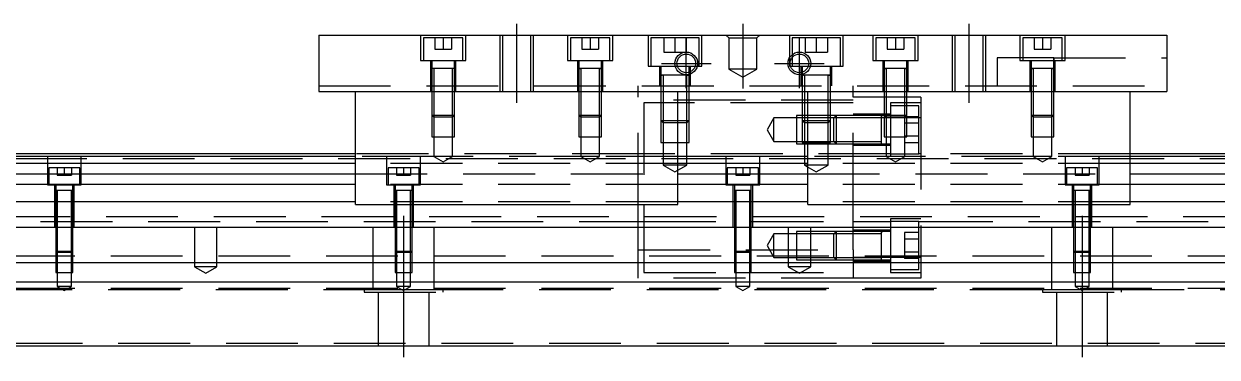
# Model space of a CAD drawing. Extents: x -12 to 820, y -266 to 102.
# Drawn here: x 192.8 to 403.9, y -224.6 to -165.6 of the extents above; entities that cross this region are included whole.
import ezdxf

# ---------------------------------------------------------------- set-up
doc = ezdxf.new("R2010")
doc.units = 0
doc.linetypes.add('CENTER', pattern=[50.8, 31.75, -6.35, 6.35, -6.35])
doc.linetypes.add('DASHED', pattern=[19.05, 12.7, -6.35])
doc.layers.get('0').update_dxf_attribs({"linetype": 'CONTINUOUS'})
doc.layers.add('CENTER', color=1, linetype='CENTER')

msp = doc.modelspace()

# ---------------------------------------------------------------- linework, layer by layer
at = {"color": 7, "linetype": 'CONTINUOUS'}
for p, q in [((245, -167.55), (395, -167.55)), ((245, -167.55), (245, -177.55)), ((395, -167.55), (395, -177.55)), ((245, -177.55), (395, -177.55)), ((251.5, -197.55), (251.5, -177.55)), ((308.5, -197.55), (308.5, -177.55)), ((331.5, -197.55), (331.5, -177.55)), ((388.5, -197.55), (388.5, -177.55)), ((251.5, -189.05), (0, -189.05)), ((251.5, -188.55), (60.5, -188.55)), ((331.5, -189.05), (308.5, -189.05)), ((585, -188.55), (388.5, -188.55)), ((640, -189.05), (388.5, -189.05)), ((251.5, -190.3), (0, -190.3)), ((331.5, -190.3), (308.5, -190.3)), ((640, -190.3), (388.5, -190.3)), ((0, -192.08), (251.5, -192.08)), ((251.5, -193.97), (0, -193.97)), ((308.5, -192.08), (331.5, -192.08)), ((331.5, -193.97), (308.5, -193.97)), ((388.5, -192.08), (640, -192.08)), ((640, -193.97), (388.5, -193.97)), ((251.5, -197.03), (0, -197.03)), ((251.5, -197.55), (308.5, -197.55)), ((331.5, -197.03), (308.5, -197.03)), ((331.5, -197.55), (388.5, -197.55)), ((640, -197.03), (388.5, -197.03)), ((0, -201.55), (640, -201.55)), ((640, -207.85), (0, -207.85)), ((640, -211.25), (0, -211.25)), ((0, -222.55), (640, -222.55))]:
    msp.add_line(p, q, dxfattribs=at)
at = {"color": 3, "linetype": 'DASHED'}
for p, q in [((263, -167.55), (263, -172.05)), ((270.5, -168.05), (263.5, -168.05)), ((263.5, -168.05), (263.5, -172.05)), ((265.5, -168.05), (265.5, -170.05)), ((267, -168.05), (267, -170.05)), ((268.5, -168.05), (268.5, -170.05)), ((270.5, -172.05), (270.5, -168.05)), ((271, -172.05), (271, -167.55)), ((277, -167.55), (277, -177.55)), ((277.5, -167.55), (277.5, -177.55)), ((282.5, -177.55), (282.5, -167.55)), ((283, -177.55), (283, -167.55)), ((289, -167.55), (289, -172.05)), ((296.5, -168.05), (289.5, -168.05)), ((289.5, -168.05), (289.5, -172.05)), ((291.5, -168.05), (291.5, -170.05)), ((293, -168.05), (293, -170.05)), ((294.5, -168.05), (294.5, -170.05)), ((296.5, -172.05), (296.5, -168.05)), ((297, -172.05), (297, -167.55)), ((303.25, -167.55), (303.25, -173.05)), ((312.25, -168.05), (303.75, -168.05)), ((303.75, -168.05), (303.75, -173.05)), ((306, -168.05), (306, -170.55)), ((308, -168.05), (308, -170.55)), ((310, -168.05), (310, -170.55)), ((312.25, -173.05), (312.25, -168.05)), ((312.75, -173.05), (312.75, -167.55)), ((317.5, -168.05), (317, -167.55)), ((317.5, -168.05), (317.5, -173.55)), ((317.5, -168.05), (322.5, -168.05)), ((322.5, -168.05), (323, -167.55)), ((322.5, -173.55), (322.5, -168.05)), ((328.25, -167.55), (328.25, -173.05)), ((337.25, -168.05), (328.75, -168.05)), ((328.75, -168.05), (328.75, -170.99)), ((331, -168.05), (331, -170.55)), ((333, -168.05), (333, -170.55)), ((335, -168.05), (335, -170.55)), ((337.25, -173.05), (337.25, -168.05)), ((337.75, -173.05), (337.75, -167.55)), ((343, -167.55), (343, -172.05)), ((350.5, -168.05), (343.5, -168.05)), ((343.5, -168.05), (343.5, -172.05)), ((345.5, -168.05), (345.5, -170.05)), ((347, -168.05), (347, -170.05)), ((348.5, -168.05), (348.5, -170.05)), ((350.5, -172.05), (350.5, -168.05)), ((351, -172.05), (351, -167.55)), ((357, -167.55), (357, -177.55)), ((357.5, -167.55), (357.5, -177.55)), ((362.5, -177.55), (362.5, -167.55)), ((363, -177.55), (363, -167.55)), ((369, -167.55), (369, -172.05)), ((376.5, -168.05), (369.5, -168.05)), ((369.5, -168.05), (369.5, -172.05)), ((371.5, -168.05), (371.5, -170.05)), ((373, -168.05), (373, -170.05)), ((374.5, -168.05), (374.5, -170.05)), ((376.5, -172.05), (376.5, -168.05)), ((377, -172.05), (377, -167.55)), ((265.5, -170.05), (267, -170.05)), ((267, -170.05), (268.5, -170.05)), ((291.5, -170.05), (293, -170.05)), ((293, -170.05), (294.5, -170.05)), ((306, -170.55), (308, -170.55)), ((308, -170.55), (310, -170.55)), ((331, -170.55), (333, -170.55)), ((333, -170.55), (335, -170.55)), ((345.5, -170.05), (347, -170.05)), ((347, -170.05), (348.5, -170.05)), ((371.5, -170.05), (373, -170.05)), ((373, -170.05), (374.5, -170.05)), ((263, -172.05), (271, -172.05)), ((264.75, -172.05), (264.75, -177.55)), ((265, -172.05), (265, -173.45)), ((269, -173.45), (269, -172.05)), ((269.25, -177.55), (269.25, -172.05)), ((289, -172.05), (297, -172.05)), ((290.75, -172.05), (290.75, -177.55)), ((291, -172.05), (291, -173.45)), ((295, -173.45), (295, -172.05)), ((295.25, -177.55), (295.25, -172.05)), ((303.25, -173.05), (312.75, -173.05)), ((305.25, -173.05), (305.25, -176.55)), ((305.5, -173.05), (305.5, -174.65)), ((310.5, -174.12), (310.5, -173.05)), ((310.75, -176.55), (310.75, -173.05)), ((328.25, -173.05), (337.75, -173.05)), ((328.75, -170.99), (328.75, -171.47)), ((328.75, -171.47), (328.75, -173.05)), ((330.25, -173.05), (330.25, -176.55)), ((330.5, -173.05), (330.5, -174.12)), ((335.5, -174.65), (335.5, -173.05)), ((335.75, -176.55), (335.75, -173.05)), ((343, -172.05), (351, -172.05)), ((344.75, -172.05), (344.75, -177.55)), ((345, -172.05), (345, -173.45)), ((349, -173.45), (349, -172.05)), ((349.25, -177.55), (349.25, -172.05)), ((365, -171.55), (365, -176.55)), ((375, -171.55), (365, -171.55)), ((369, -172.05), (377, -172.05)), ((370.75, -172.05), (370.75, -177.55)), ((371, -172.05), (371, -173.45)), ((375, -171.55), (395, -171.55)), ((375, -172.05), (375, -171.55)), ((375, -171.55), (375, -172.05)), ((375, -173.45), (375, -172.05)), ((375.25, -177.55), (375.25, -172.05)), ((265, -173.44), (265, -173.45)), ((269, -173.45), (265, -173.45)), ((265, -173.45), (265, -177.55)), ((265, -173.45), (265, -173.46)), ((265.35, -173.45), (265.35, -177.55)), ((268.65, -177.55), (268.65, -173.45)), ((269, -177.55), (269, -173.45)), ((291, -173.44), (291, -173.45)), ((291, -173.45), (291.22, -173.45)), ((291.22, -173.45), (291, -173.45)), ((291, -173.45), (291, -173.46)), ((291, -173.45), (291, -177.55)), ((294.78, -173.45), (291.22, -173.45)), ((291.35, -173.45), (291.35, -177.55)), ((294.65, -177.55), (294.65, -173.45)), ((294.78, -173.45), (295, -173.45)), ((295, -173.45), (294.78, -173.45)), ((295, -173.45), (295, -173.44)), ((295, -173.46), (295, -173.45)), ((295, -177.55), (295, -173.45)), ((305.5, -174.65), (305.76, -174.65)), ((305.76, -174.65), (305.5, -174.65)), ((305.5, -174.65), (305.5, -174.66)), ((305.5, -174.65), (305.5, -174.65)), ((305.5, -174.65), (305.5, -176.55)), ((310.01, -174.65), (305.76, -174.65)), ((305.9, -174.65), (305.9, -176.55)), ((310.24, -174.65), (310.01, -174.65)), ((310.1, -176.55), (310.1, -174.65)), ((310.24, -174.65), (310.5, -174.65)), ((310.5, -174.65), (310.24, -174.65)), ((310.5, -174.49), (310.5, -174.12)), ((310.5, -174.65), (310.5, -174.49)), ((310.5, -174.66), (310.5, -174.65)), ((310.5, -176.55), (310.5, -174.65)), ((310.5, -174.65), (310.5, -174.65)), ((322.5, -173.55), (317.5, -173.55)), ((317.5, -173.55), (320, -174.99)), ((320, -174.99), (322.5, -173.55)), ((330.5, -174.12), (330.5, -174.49)), ((330.5, -174.49), (330.5, -174.65)), ((330.5, -174.65), (330.76, -174.65)), ((330.76, -174.65), (330.5, -174.65)), ((330.5, -174.65), (330.5, -174.66)), ((330.5, -174.65), (330.5, -174.65)), ((330.5, -174.65), (330.5, -176.55)), ((335.24, -174.65), (330.76, -174.65)), ((330.9, -174.65), (330.9, -176.55)), ((335.1, -176.55), (335.1, -174.65)), ((335.24, -174.65), (335.5, -174.65)), ((335.5, -174.65), (335.24, -174.65)), ((335.5, -174.66), (335.5, -174.65)), ((335.5, -176.55), (335.5, -174.65)), ((335.5, -174.65), (335.5, -174.65)), ((345, -173.44), (345, -173.45)), ((345, -173.45), (345.22, -173.45)), ((345.22, -173.45), (345, -173.45)), ((345, -173.45), (345, -173.46)), ((345, -173.45), (345, -177.55)), ((348.78, -173.45), (345.22, -173.45)), ((345.35, -173.45), (345.35, -177.55)), ((348.65, -177.55), (348.65, -173.45)), ((348.78, -173.45), (349, -173.45)), ((349, -173.45), (348.78, -173.45)), ((349, -173.45), (349, -173.44)), ((349, -173.46), (349, -173.45)), ((349, -177.55), (349, -173.45)), ((371, -173.44), (371, -173.45)), ((371, -173.45), (371.22, -173.45)), ((371.22, -173.45), (371, -173.45)), ((371, -173.45), (371, -173.46)), ((371, -173.45), (371, -177.55)), ((374.78, -173.45), (371.22, -173.45)), ((371.35, -173.45), (371.35, -177.55)), ((374.65, -177.55), (374.65, -173.45)), ((374.78, -173.45), (375, -173.45)), ((375, -173.45), (374.78, -173.45)), ((375, -173.45), (375, -173.44)), ((375, -173.46), (375, -173.45)), ((375, -177.55), (375, -173.45)), ((245, -176.55), (395, -176.55)), ((301.5, -177.55), (301.5, -176.55)), ((305.5, -176.55), (305.5, -177.55)), ((305.5, -176.55), (305.5, -177.55)), ((305.9, -176.55), (305.9, -177.55)), ((310.1, -177.55), (310.1, -176.55)), ((310.5, -177.55), (310.5, -176.55)), ((310.5, -177.55), (310.5, -176.55)), ((330.5, -176.55), (330.5, -177.55)), ((330.5, -176.55), (330.5, -177.55)), ((330.9, -176.55), (330.9, -177.55)), ((335.1, -177.55), (335.1, -176.55)), ((335.5, -177.55), (335.5, -176.55)), ((335.5, -177.55), (335.5, -176.55)), ((339.5, -177.55), (339.5, -176.55)), ((265, -177.55), (265, -181.7)), ((265, -177.55), (265, -181.7)), ((265.35, -177.55), (265.35, -182.05)), ((268.65, -182.05), (268.65, -177.55)), ((269, -181.7), (269, -177.55)), ((269, -181.7), (269, -177.55)), ((291, -177.55), (291, -181.7)), ((291, -177.55), (291, -181.7)), ((291.35, -177.55), (291.35, -182.05)), ((294.65, -182.05), (294.65, -177.55)), ((295, -181.7), (295, -177.55)), ((295, -181.7), (295, -177.55)), ((301.5, -197.55), (301.5, -177.55)), ((339.5, -179.05), (301.5, -179.05)), ((305.5, -177.55), (305.5, -182.65)), ((305.5, -177.55), (305.5, -182.65)), ((305.9, -177.55), (305.9, -183.05)), ((310.1, -183.05), (310.1, -177.55)), ((310.5, -182.65), (310.5, -177.55)), ((310.5, -182.65), (310.5, -177.55)), ((330.5, -177.55), (330.5, -182.65)), ((330.5, -177.55), (330.5, -182.65)), ((330.9, -177.55), (330.9, -183.05)), ((335.1, -183.05), (335.1, -177.55)), ((335.5, -182.65), (335.5, -177.55)), ((335.5, -182.65), (335.5, -177.55)), ((339.5, -197.55), (339.5, -177.55)), ((345, -178.55), (339.5, -178.55)), ((345, -177.55), (345, -181.7)), ((345, -177.55), (345, -181.7)), ((345.35, -178.55), (345, -178.55)), ((345.35, -177.55), (345.35, -182.05)), ((348.65, -178.55), (345.35, -178.55)), ((348.65, -182.05), (348.65, -177.55)), ((349, -178.55), (348.65, -178.55)), ((349, -181.7), (349, -177.55)), ((349, -181.7), (349, -177.55)), ((351.5, -178.55), (349, -178.55)), ((351.5, -178.55), (351.5, -182.18)), ((371, -177.55), (371, -181.7)), ((371, -177.55), (371, -181.7)), ((371.35, -177.55), (371.35, -182.05)), ((374.65, -182.05), (374.65, -177.55)), ((375, -181.7), (375, -177.55)), ((375, -181.7), (375, -177.55)), ((302.5, -179.55), (302.5, -197.55)), ((305.5, -179.55), (302.5, -179.55)), ((305.9, -179.55), (305.5, -179.55)), ((308.5, -179.55), (305.9, -179.55)), ((310.1, -179.55), (308.5, -179.55)), ((310.5, -179.55), (310.1, -179.55)), ((330.5, -179.55), (310.5, -179.55)), ((330.9, -179.55), (330.5, -179.55)), ((331.5, -179.55), (330.9, -179.55)), ((335.1, -179.55), (331.5, -179.55)), ((335.5, -179.55), (335.1, -179.55)), ((339.5, -179.55), (335.5, -179.55)), ((346.1, -179.55), (346.1, -189.05)), ((351.5, -179.55), (346.1, -179.55)), ((348.65, -180.05), (346.1, -180.05)), ((349, -180.05), (348.65, -180.05)), ((351.1, -180.05), (349, -180.05)), ((351.1, -188.55), (351.1, -180.05)), ((265, -181.7), (269, -181.7)), ((265, -181.7), (265, -185.55)), ((265, -181.7), (265.35, -182.05)), ((268.65, -182.05), (265.35, -182.05)), ((265.35, -182.05), (265.35, -185.55)), ((268.65, -182.05), (269, -181.7)), ((268.65, -185.55), (268.65, -182.05)), ((269, -185.55), (269, -181.7)), ((291, -181.7), (295, -181.7)), ((291, -181.7), (291, -185.55)), ((291, -181.7), (291.35, -182.05)), ((294.65, -182.05), (291.35, -182.05)), ((291.35, -182.05), (291.35, -185.55)), ((294.65, -182.05), (295, -181.7)), ((294.65, -185.55), (294.65, -182.05)), ((295, -185.55), (295, -181.7)), ((305.5, -182.65), (308.5, -182.65)), ((305.5, -182.65), (305.5, -186.55)), ((305.5, -182.65), (305.9, -183.05)), ((308.5, -183.05), (305.9, -183.05)), ((305.9, -183.05), (305.9, -186.55)), ((308.5, -182.65), (310.5, -182.65)), ((310.1, -183.05), (308.5, -183.05)), ((310.1, -183.05), (310.5, -182.65)), ((310.1, -186.55), (310.1, -183.05)), ((310.5, -186.55), (310.5, -182.65)), ((325.5, -182.2), (324.29, -184.3)), ((325.5, -186.4), (325.5, -182.2)), ((329.5, -182.2), (325.5, -182.2)), ((329.5, -181.8), (329.5, -186.8)), ((330.5, -181.8), (329.5, -181.8)), ((336.1, -182.2), (329.5, -182.2)), ((330.9, -181.8), (330.5, -181.8)), ((330.5, -182.65), (331.5, -182.65)), ((330.5, -182.65), (330.5, -186.55)), ((330.5, -182.65), (330.9, -183.05)), ((331.5, -181.8), (330.9, -181.8)), ((331.5, -183.05), (330.9, -183.05)), ((330.9, -183.05), (330.9, -186.55)), ((335.1, -181.8), (331.5, -181.8)), ((331.5, -182.65), (335.5, -182.65)), ((335.1, -183.05), (331.5, -183.05)), ((335.5, -181.8), (335.1, -181.8)), ((335.1, -183.05), (335.5, -182.65)), ((335.1, -186.55), (335.1, -183.05)), ((336.5, -181.8), (335.5, -181.8)), ((335.5, -186.55), (335.5, -182.65)), ((336.5, -181.8), (336.1, -182.2)), ((336.1, -186.4), (336.1, -182.2)), ((339.5, -182.2), (336.1, -182.2)), ((336.5, -181.8), (336.5, -186.8)), ((339.5, -181.8), (336.5, -181.8)), ((339.5, -181.8), (336.5, -181.8)), ((346.1, -181.55), (339.5, -181.55)), ((344.5, -181.8), (339.5, -181.8)), ((345, -182.18), (339.5, -182.18)), ((344.5, -182.2), (339.5, -182.2)), ((345, -181.8), (344.49, -181.8)), ((344.5, -182.2), (344.5, -181.8)), ((344.5, -182.06), (344.5, -181.8)), ((344.5, -181.8), (344.5, -182.06)), ((344.5, -182.06), (344.5, -181.8)), ((344.5, -184.15), (344.5, -182.06)), ((345, -181.7), (349, -181.7)), ((345, -181.7), (345, -185.55)), ((345, -181.7), (345.35, -182.05)), ((345.1, -181.8), (345, -181.8)), ((349, -182.18), (345, -182.18)), ((345.35, -181.8), (345.1, -181.8)), ((346.1, -181.8), (345.35, -181.8)), ((348.65, -182.05), (345.35, -182.05)), ((345.35, -182.05), (345.35, -185.55)), ((348.6, -181.99), (348.6, -183.15)), ((351.1, -181.99), (348.6, -181.99)), ((348.6, -183.15), (348.6, -185.45)), ((351.1, -183.15), (348.6, -183.15)), ((348.65, -182.05), (349, -181.7)), ((348.65, -185.55), (348.65, -182.05)), ((349, -185.55), (349, -181.7)), ((351.5, -182.18), (349, -182.18)), ((351.5, -182.18), (351.5, -207.85)), ((371, -181.7), (375, -181.7)), ((371, -181.7), (371, -185.55)), ((371, -181.7), (371.35, -182.05)), ((374.65, -182.05), (371.35, -182.05)), ((371.35, -182.05), (371.35, -185.55)), ((374.65, -182.05), (375, -181.7)), ((374.65, -185.55), (374.65, -182.05)), ((375, -185.55), (375, -181.7)), ((265, -185.55), (269, -185.55)), ((265.35, -185.55), (265.35, -189.05)), ((268.65, -189.05), (268.65, -185.55)), ((291, -185.55), (295, -185.55)), ((291.35, -185.55), (291.35, -189.05)), ((294.65, -189.05), (294.65, -185.55)), ((324.29, -184.3), (325.5, -186.4)), ((344.5, -186.54), (344.5, -184.15)), ((345, -185.55), (349, -185.55)), ((345.35, -185.55), (345.35, -189.05)), ((348.6, -185.45), (348.6, -186.61)), ((351.1, -185.45), (348.6, -185.45)), ((348.65, -189.05), (348.65, -185.55)), ((371, -185.55), (375, -185.55)), ((371.35, -185.55), (371.35, -189.05)), ((374.65, -189.05), (374.65, -185.55)), ((305.5, -186.55), (310.5, -186.55)), ((305.9, -186.55), (305.9, -190.55)), ((310.1, -190.55), (310.1, -186.55)), ((325.5, -186.4), (329.5, -186.4)), ((329.5, -186.4), (336.1, -186.4)), ((329.5, -186.8), (336.5, -186.8)), ((330.5, -186.55), (335.5, -186.55)), ((330.9, -186.55), (330.9, -190.55)), ((335.1, -190.55), (335.1, -186.55)), ((336.1, -186.4), (336.5, -186.8)), ((336.1, -186.4), (339.5, -186.4)), ((336.5, -186.8), (339.5, -186.8)), ((336.5, -186.8), (339.5, -186.8)), ((339.5, -186.4), (344.5, -186.4)), ((339.5, -186.8), (344.5, -186.8)), ((339.5, -187.05), (346.1, -187.05)), ((344.49, -186.8), (346.1, -186.8)), ((344.5, -186.8), (344.5, -186.4)), ((344.5, -186.8), (344.5, -186.54)), ((351.1, -186.61), (348.6, -186.61)), ((585, -189.43), (55, -189.43)), ((197, -189.05), (197, -194.05)), ((203, -194.05), (203, -189.05)), ((302.5, -188.55), (251.5, -188.55)), ((265.35, -189.05), (251.5, -189.05)), ((257, -189.05), (257, -194.05)), ((263, -194.05), (263, -189.05)), ((268.65, -189.05), (265.35, -189.05)), ((265.35, -189.05), (267, -190)), ((267, -190), (268.65, -189.05)), ((291.35, -189.05), (268.65, -189.05)), ((294.65, -189.05), (291.35, -189.05)), ((291.35, -189.05), (293, -190)), ((293, -190), (294.65, -189.05)), ((308.5, -189.05), (294.65, -189.05)), ((346.1, -188.55), (302.5, -188.55)), ((317, -189.05), (317, -194.05)), ((323, -194.05), (323, -189.05)), ((345.35, -189.05), (331.5, -189.05)), ((348.65, -189.05), (345.35, -189.05)), ((345.35, -189.05), (347, -190)), ((346.1, -188.55), (351.1, -188.55)), ((347, -190), (348.65, -189.05)), ((371.35, -189.05), (348.65, -189.05)), ((351.5, -188.55), (351.1, -188.55)), ((388.5, -188.55), (351.5, -188.55)), ((374.65, -189.05), (371.35, -189.05)), ((371.35, -189.05), (373, -190)), ((373, -190), (374.65, -189.05)), ((388.5, -189.05), (374.65, -189.05)), ((377, -189.05), (377, -194.05)), ((383, -194.05), (383, -189.05)), ((202.75, -191.05), (197.25, -191.05)), ((197.25, -191.05), (197.25, -194.05)), ((198.75, -191.05), (198.75, -192.35)), ((200, -191.05), (200, -192.35)), ((201.25, -191.05), (201.25, -192.35)), ((202.75, -194.05), (202.75, -191.05)), ((308.5, -190.3), (251.5, -190.3)), ((262.75, -191.05), (257.25, -191.05)), ((257.25, -191.05), (257.25, -194.05)), ((258.75, -191.05), (258.75, -192.35)), ((260, -191.05), (260, -192.35)), ((261.25, -191.05), (261.25, -192.35)), ((262.75, -194.05), (262.75, -191.05)), ((310.1, -190.55), (305.9, -190.55)), ((305.9, -190.55), (308, -191.76)), ((308, -191.76), (310.1, -190.55)), ((322.75, -191.05), (317.25, -191.05)), ((317.25, -191.05), (317.25, -194.05)), ((318.75, -191.05), (318.75, -192.35)), ((320, -191.05), (320, -192.35)), ((321.25, -191.05), (321.25, -192.35)), ((322.75, -194.05), (322.75, -191.05)), ((335.1, -190.55), (330.9, -190.55)), ((330.9, -190.55), (333, -191.76)), ((388.5, -190.3), (331.5, -190.3)), ((333, -191.76), (335.1, -190.55)), ((382.75, -191.05), (377.25, -191.05)), ((377.25, -191.05), (377.25, -194.05)), ((378.75, -191.05), (378.75, -192.35)), ((380, -191.05), (380, -192.35)), ((381.25, -191.05), (381.25, -192.35)), ((382.75, -194.05), (382.75, -191.05)), ((197, -194.05), (203, -194.05)), ((198.25, -194.05), (198.25, -201.55)), ((198.5, -194.05), (198.5, -195.05)), ((198.75, -192.35), (200, -192.35)), ((200, -192.35), (201.25, -192.35)), ((201.5, -195.05), (201.5, -194.05)), ((201.75, -201.55), (201.75, -194.05)), ((251.5, -192.08), (308.5, -192.08)), ((308.5, -193.97), (251.5, -193.97)), ((257, -194.05), (263, -194.05)), ((258.25, -194.05), (258.25, -201.55)), ((258.5, -194.05), (258.5, -195.05)), ((258.75, -192.35), (260, -192.35)), ((260, -192.35), (261.25, -192.35)), ((261.5, -195.05), (261.5, -194.05)), ((261.75, -201.55), (261.75, -194.05)), ((317, -194.05), (323, -194.05)), ((318.25, -194.05), (318.25, -201.55)), ((318.5, -194.05), (318.5, -195.05)), ((318.75, -192.35), (320, -192.35)), ((320, -192.35), (321.25, -192.35)), ((321.5, -195.05), (321.5, -194.05)), ((321.75, -201.55), (321.75, -194.05)), ((331.5, -192.08), (388.5, -192.08)), ((388.5, -193.97), (331.5, -193.97)), ((377, -194.05), (383, -194.05)), ((378.25, -194.05), (378.25, -201.55)), ((378.5, -194.05), (378.5, -195.05)), ((378.75, -192.35), (380, -192.35)), ((380, -192.35), (381.25, -192.35)), ((381.5, -195.05), (381.5, -194.05)), ((381.75, -201.55), (381.75, -194.05)), ((198.5, -195.04), (198.5, -195.05)), ((201.5, -195.05), (198.5, -195.05)), ((198.5, -195.05), (198.5, -195.06)), ((198.5, -195.05), (198.5, -201.55)), ((198.75, -195.05), (198.75, -201.55)), ((201.25, -201.55), (201.25, -195.05)), ((201.5, -201.55), (201.5, -195.05)), ((258.5, -195.04), (258.5, -195.05)), ((261.5, -195.05), (258.5, -195.05)), ((258.5, -195.05), (258.5, -195.06)), ((258.5, -195.05), (258.5, -201.55)), ((258.75, -195.05), (258.75, -201.55)), ((261.25, -201.55), (261.25, -195.05)), ((261.5, -201.55), (261.5, -195.05)), ((318.5, -195.04), (318.5, -195.05)), ((321.5, -195.05), (318.5, -195.05)), ((318.5, -195.05), (318.5, -195.06)), ((318.5, -195.05), (318.5, -201.55)), ((318.75, -195.05), (318.75, -201.55)), ((321.25, -201.55), (321.25, -195.05)), ((321.5, -201.55), (321.5, -195.05)), ((378.5, -195.04), (378.5, -195.05)), ((381.5, -195.05), (378.5, -195.05)), ((378.5, -195.05), (378.5, -195.06)), ((378.5, -195.05), (378.5, -201.55)), ((378.75, -195.05), (378.75, -201.55)), ((381.25, -201.55), (381.25, -195.05)), ((381.5, -201.55), (381.5, -195.05)), ((308.5, -197.03), (251.5, -197.03)), ((301.5, -201.55), (301.5, -197.55)), ((302.5, -197.55), (302.5, -201.55)), ((388.5, -197.03), (331.5, -197.03)), ((339.5, -201.55), (339.5, -197.55)), ((55, -199.68), (585, -199.68)), ((346.1, -200.05), (346.1, -209.55)), ((351.5, -200.05), (346.1, -200.05)), ((81.5, -200.55), (301.5, -200.55)), ((198.5, -201.55), (198.5, -205.8)), ((198.5, -201.55), (198.5, -205.8)), ((198.75, -201.55), (198.75, -206.05)), ((201.25, -206.05), (201.25, -201.55)), ((201.5, -205.8), (201.5, -201.55)), ((201.5, -205.8), (201.5, -201.55)), ((223, -201.55), (223, -208.55)), ((227, -208.55), (227, -201.55)), ((254.64, -212.55), (254.64, -201.55)), ((258.5, -201.55), (258.5, -205.8)), ((258.5, -201.55), (258.5, -205.8)), ((258.75, -201.55), (258.75, -206.05)), ((261.25, -206.05), (261.25, -201.55)), ((261.5, -205.8), (261.5, -201.55)), ((261.5, -205.8), (261.5, -201.55)), ((265.36, -201.55), (265.36, -212.55)), ((301.5, -200.55), (302.5, -200.55)), ((301.5, -205.55), (301.5, -201.55)), ((302.5, -200.55), (339.5, -200.55)), ((302.5, -200.55), (339.5, -200.55)), ((302.5, -201.55), (302.5, -207.85)), ((318.5, -201.55), (318.5, -205.8)), ((318.5, -201.55), (318.5, -205.8)), ((318.75, -201.55), (318.75, -206.05)), ((321.25, -206.05), (321.25, -201.55)), ((321.5, -205.8), (321.5, -201.55)), ((321.5, -205.8), (321.5, -201.55)), ((328, -201.55), (328, -208.55)), ((329.5, -202.3), (329.5, -207.3)), ((336.5, -202.3), (329.5, -202.3)), ((332, -208.55), (332, -201.55)), ((336.5, -202.3), (336.1, -202.7)), ((336.5, -202.3), (336.5, -207.3)), ((339.5, -202.3), (336.5, -202.3)), ((339.5, -202.3), (336.5, -202.3)), ((339.5, -200.55), (346.1, -200.55)), ((339.5, -200.55), (346.1, -200.55)), ((339.5, -205.55), (339.5, -201.55)), ((346.1, -202.05), (339.5, -202.05)), ((344.5, -202.3), (339.5, -202.3)), ((346.1, -202.3), (344.49, -202.3)), ((344.5, -202.7), (344.5, -202.3)), ((344.5, -202.56), (344.5, -202.3)), ((344.5, -202.3), (344.5, -202.56)), ((344.5, -202.56), (344.5, -202.3)), ((344.5, -204.65), (344.5, -202.56)), ((348.5, -200.55), (346.1, -200.55)), ((348.75, -200.55), (348.5, -200.55)), ((348.6, -202.49), (348.6, -203.65)), ((351.1, -202.49), (348.6, -202.49)), ((351.1, -200.55), (348.75, -200.55)), ((351.1, -201.55), (351.1, -200.55)), ((351.1, -200.55), (351.25, -200.55)), ((351.1, -200.55), (351.25, -200.55)), ((351.1, -206.05), (351.1, -201.55)), ((351.25, -200.55), (351.5, -200.55)), ((351.25, -200.55), (351.5, -200.55)), ((351.5, -200.55), (585, -200.55)), ((374.64, -212.55), (374.64, -201.55)), ((378.5, -201.55), (378.5, -205.8)), ((378.5, -201.55), (378.5, -205.8)), ((378.75, -201.55), (378.75, -206.05)), ((381.25, -206.05), (381.25, -201.55)), ((381.5, -205.8), (381.5, -201.55)), ((381.5, -205.8), (381.5, -201.55)), ((385.36, -201.55), (385.36, -212.55)), ((325.5, -202.7), (324.29, -204.8)), ((325.5, -206.9), (325.5, -202.7)), ((329.5, -202.7), (325.5, -202.7)), ((336.1, -202.7), (329.5, -202.7)), ((336.1, -206.9), (336.1, -202.7)), ((339.5, -202.7), (336.1, -202.7)), ((344.5, -202.7), (339.5, -202.7)), ((344.5, -207.04), (344.5, -204.65)), ((351.1, -203.65), (348.6, -203.65)), ((348.6, -203.65), (348.6, -205.95)), ((640, -206.7), (0, -206.7)), ((198.5, -205.8), (201.5, -205.8)), ((198.5, -205.8), (198.5, -207.85)), ((198.5, -205.8), (198.75, -206.05)), ((201.25, -206.05), (198.75, -206.05)), ((198.75, -206.05), (198.75, -209.55)), ((201.25, -206.05), (201.5, -205.8)), ((201.25, -209.55), (201.25, -206.05)), ((201.5, -207.85), (201.5, -205.8)), ((258.5, -205.8), (261.5, -205.8)), ((258.5, -205.8), (258.5, -207.85)), ((258.5, -205.8), (258.75, -206.05)), ((261.25, -206.05), (258.75, -206.05)), ((258.75, -206.05), (258.75, -209.55)), ((261.25, -206.05), (261.5, -205.8)), ((261.25, -209.55), (261.25, -206.05)), ((261.5, -207.85), (261.5, -205.8)), ((301.5, -207.85), (301.5, -205.55)), ((301.5, -205.55), (339.5, -205.55)), ((318.5, -205.8), (321.5, -205.8)), ((318.5, -205.8), (318.5, -207.85)), ((318.5, -205.8), (318.75, -206.05)), ((321.25, -206.05), (318.75, -206.05)), ((318.75, -206.05), (318.75, -209.55)), ((321.25, -206.05), (321.5, -205.8)), ((321.25, -209.55), (321.25, -206.05)), ((321.5, -207.85), (321.5, -205.8)), ((324.29, -204.8), (325.5, -206.9)), ((339.5, -205.55), (339.5, -207.85)), ((351.1, -205.95), (348.6, -205.95)), ((348.6, -205.95), (348.6, -207.11)), ((351.1, -207.85), (351.1, -206.05)), ((378.5, -205.8), (381.5, -205.8)), ((378.5, -205.8), (378.5, -207.85)), ((378.5, -205.8), (378.75, -206.05)), ((381.25, -206.05), (378.75, -206.05)), ((378.75, -206.05), (378.75, -209.55)), ((381.25, -206.05), (381.5, -205.8)), ((381.25, -209.55), (381.25, -206.05)), ((381.5, -207.85), (381.5, -205.8)), ((198.5, -207.85), (198.5, -209.55)), ((201.5, -209.55), (201.5, -207.85)), ((227, -208.55), (223, -208.55)), ((223, -208.55), (225, -209.7)), ((225, -209.7), (227, -208.55)), ((258.5, -207.85), (258.5, -209.55)), ((261.5, -209.55), (261.5, -207.85)), ((339.5, -207.83), (301.5, -207.83)), ((301.5, -210.55), (301.5, -207.85)), ((302.5, -207.85), (302.5, -209.55)), ((318.5, -207.85), (318.5, -209.55)), ((321.5, -209.55), (321.5, -207.85)), ((325.5, -206.9), (329.5, -206.9)), ((332, -208.55), (328, -208.55)), ((328, -208.55), (330, -209.7)), ((329.5, -206.9), (336.1, -206.9)), ((329.5, -207.3), (336.5, -207.3)), ((330, -209.7), (332, -208.55)), ((336.1, -206.9), (339.5, -206.9)), ((336.1, -206.9), (336.5, -207.3)), ((336.5, -207.3), (339.5, -207.3)), ((336.5, -207.3), (339.5, -207.3)), ((339.5, -206.9), (344.5, -206.9)), ((348.5, -206.92), (339.5, -206.92)), ((339.5, -207.3), (344.5, -207.3)), ((339.5, -207.55), (346.1, -207.55)), ((339.5, -207.85), (339.5, -210.55)), ((344.49, -207.3), (344.5, -207.3)), ((344.5, -207.3), (344.5, -206.9)), ((344.5, -207.3), (344.5, -207.04)), ((344.5, -207.3), (344.5, -207.3)), ((344.5, -207.3), (346.1, -207.3)), ((351.5, -206.92), (348.5, -206.92)), ((351.1, -207.11), (348.6, -207.11)), ((351.1, -209.05), (351.1, -207.85)), ((351.5, -207.85), (351.5, -210.55)), ((378.5, -207.85), (378.5, -209.55)), ((381.5, -209.55), (381.5, -207.85)), ((198.5, -209.55), (201.5, -209.55)), ((198.75, -209.55), (198.75, -212.05)), ((201.25, -212.05), (201.25, -209.55)), ((258.5, -209.55), (261.5, -209.55)), ((258.75, -209.55), (258.75, -212.05)), ((261.25, -212.05), (261.25, -209.55)), ((339.5, -210.55), (301.5, -210.55)), ((302.5, -209.55), (339.5, -209.55)), ((318.5, -209.55), (321.5, -209.55)), ((318.75, -209.55), (318.75, -212.05)), ((321.25, -212.05), (321.25, -209.55)), ((351.5, -210.55), (339.5, -210.55)), ((346.1, -209.05), (348.5, -209.05)), ((346.1, -209.55), (351.5, -209.55)), ((348.5, -209.05), (351.1, -209.05)), ((378.5, -209.55), (381.5, -209.55)), ((378.75, -209.55), (378.75, -212.05)), ((381.25, -212.05), (381.25, -209.55)), ((640, -212.4), (0, -212.4)), ((55.36, -212.55), (374.64, -212.55)), ((201.25, -212.05), (198.75, -212.05)), ((198.75, -212.05), (200, -212.77)), ((200, -212.77), (201.25, -212.05)), ((253, -212.55), (267, -212.55)), ((253, -212.55), (253, -213.05)), ((253, -213.05), (267, -213.05)), ((255.5, -213.05), (255.5, -222.55)), ((261.25, -212.05), (258.75, -212.05)), ((258.75, -212.05), (260, -212.77)), ((260, -212.77), (261.25, -212.05)), ((264.5, -222.55), (264.5, -213.05)), ((267, -213.05), (267, -212.55)), ((321.25, -212.05), (318.75, -212.05)), ((318.75, -212.05), (320, -212.77)), ((320, -212.77), (321.25, -212.05)), ((373, -212.55), (387, -212.55)), ((373, -212.55), (373, -213.05)), ((373, -213.05), (387, -213.05)), ((375.5, -213.05), (375.5, -222.55)), ((381.25, -212.05), (378.75, -212.05)), ((378.75, -212.05), (380, -212.77)), ((380, -212.77), (381.25, -212.05)), ((384.5, -222.55), (384.5, -213.05)), ((385.36, -212.55), (640, -212.55)), ((387, -213.05), (387, -212.55)), ((0, -222.05), (640, -222.05))]:
    msp.add_line(p, q, dxfattribs=at)
at = {"color": 3, "linetype": 'CONTINUOUS'}
for centre in [(310, -172.55), (330, -172.55)]:
    msp.add_circle(centre, 2, dxfattribs=at)
at = {"color": 7, "linetype": 'CONTINUOUS'}
for centre in [(310, -172.55), (330, -172.55)]:
    msp.add_circle(centre, 1.65, dxfattribs=at)
at = {"layer": 'CENTER', "color": 1, "linetype": 'CENTER'}
for p, q in [((280, -165.55), (280, -179.55)), ((320, -165.55), (320, -176.99)), ((360, -165.55), (360, -179.55)), ((310, -176.95), (310, -168.15)), ((330, -176.95), (330, -168.15)), ((305.6, -172.55), (314.4, -172.55)), ((325.6, -172.55), (334.4, -172.55)), ((260, -199.55), (260, -224.55)), ((380, -199.55), (380, -224.55))]:
    msp.add_line(p, q, dxfattribs=at)

doc.saveas('drawing.dxf')
